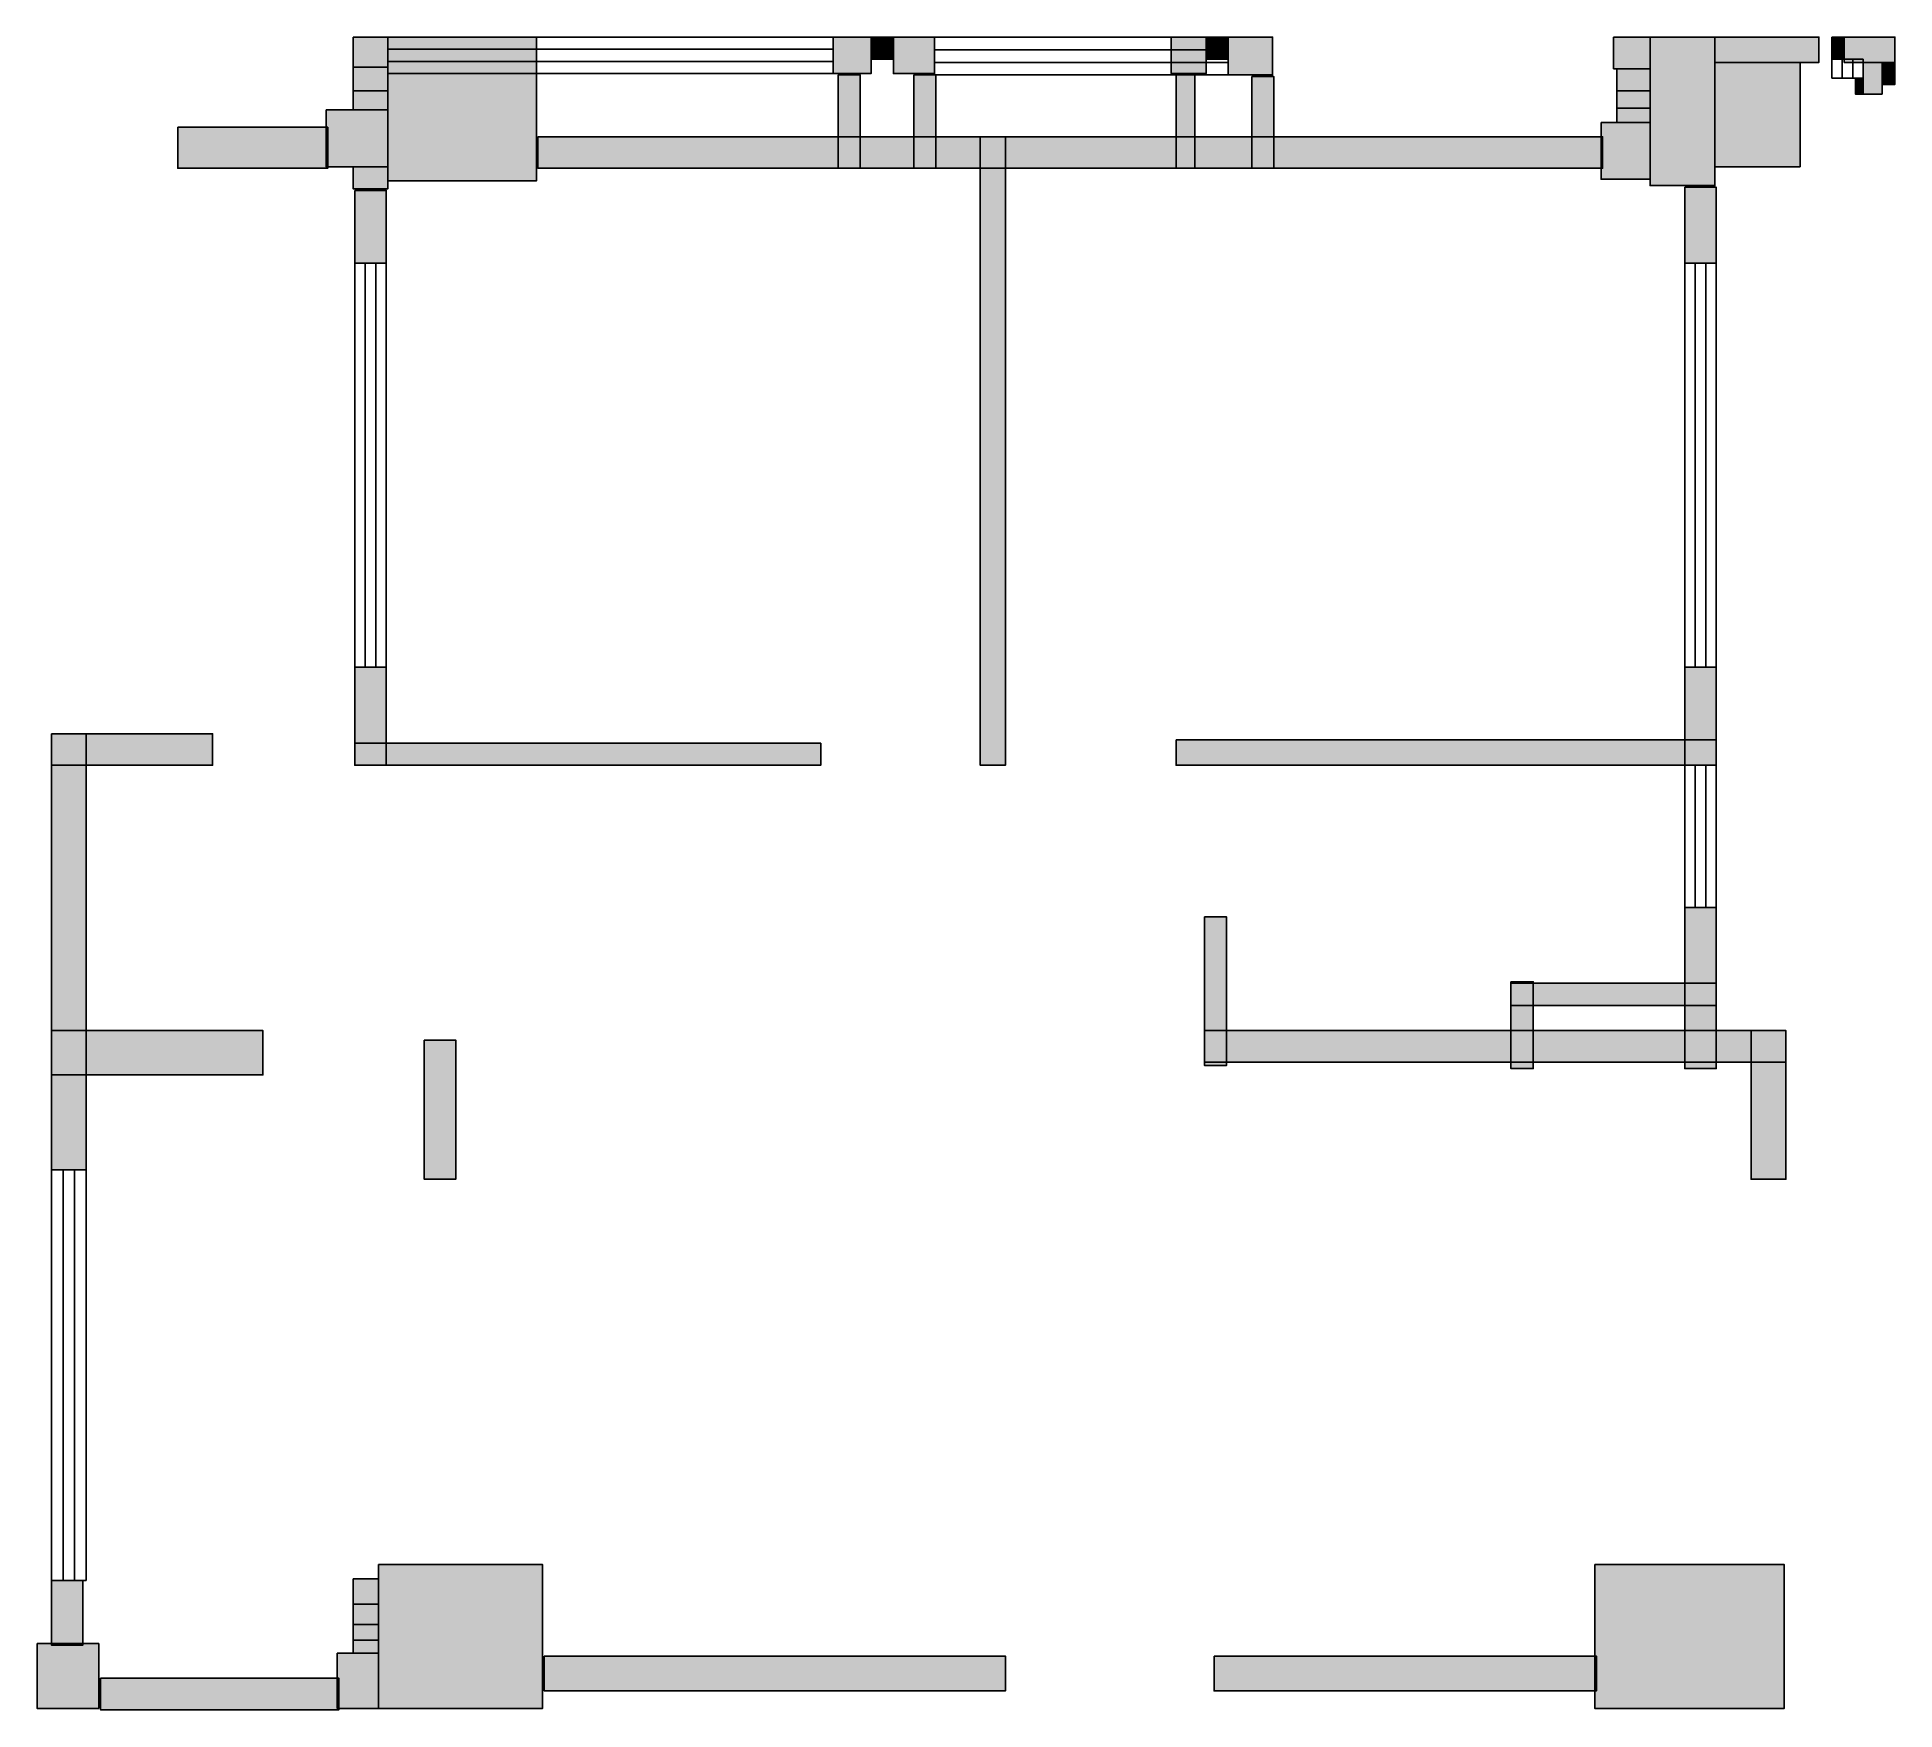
# Model space of a CAD drawing. Header units: centimetres. Extents: x 0 to 1035, y 6 to 938.
import ezdxf

# ---------------------------------------------------------------- set-up
doc = ezdxf.new("R2010")
doc.units = ezdxf.units.CM
doc.layers.add('WALL', color=7, linetype='Continuous')
doc.layers.add('WINDOW', color=5, linetype='Continuous')

msp = doc.modelspace()

# ---------------------------------------------------------------- hatches: boundary and pattern name
at = {"layer": 'WALL'}
h = msp.add_hatch(color=256, dxfattribs=at)
h.dxf.hatch_style = 1
h.paths.add_polyline_path([(176, 938.1), (195.4, 938.1), (195.4, 921.4), (176, 921.4)])
h = msp.add_hatch(color=256, dxfattribs=at)
h.dxf.hatch_style = 1
h.paths.add_polyline_path([(195.4, 938.1), (278.1, 938.1), (278.1, 858), (195.4, 858)])
h = msp.add_hatch(color=256, dxfattribs=at)
h.dxf.hatch_style = 1
h.paths.add_polyline_path([(443.5, 938.1), (464.6, 938.1), (464.6, 917.8), (443.5, 917.8)])
h = msp.add_hatch(color=256, dxfattribs=at)
h.dxf.hatch_style = 1
h.paths.add_polyline_path([(464.6, 938.1), (471.7, 938.1), (471.7, 925.8), (464.6, 925.8)])
h = msp.add_hatch(color=256, dxfattribs=at)
h.dxf.hatch_style = 1
h.paths.add_polyline_path([(471.7, 938.1), (477, 938.1), (477, 925.8), (471.7, 925.8)])
h = msp.add_hatch(color=256, dxfattribs=at)
h.dxf.hatch_style = 1
h.paths.add_polyline_path([(477, 938.1), (499.8, 938.1), (499.8, 917.8), (477, 917.8)])
h = msp.add_hatch(color=256, dxfattribs=at)
h.dxf.hatch_style = 1
h.paths.add_polyline_path([(631.8, 938.1), (651.2, 938.1), (651.2, 917.8), (631.8, 917.8)])
h = msp.add_hatch(color=256, dxfattribs=at)
h.dxf.hatch_style = 1
h.paths.add_polyline_path([(651.2, 938.1), (658.2, 938.1), (658.2, 925.8), (651.2, 925.8)])
h = msp.add_hatch(color=256, dxfattribs=at)
h.dxf.hatch_style = 1
h.paths.add_polyline_path([(658.2, 938.1), (663.5, 938.1), (663.5, 925.8), (658.2, 925.8)])
h = msp.add_hatch(color=256, dxfattribs=at)
h.dxf.hatch_style = 1
h.paths.add_polyline_path([(663.5, 938.1), (688.2, 938.1), (688.2, 917), (663.5, 917)])
h = msp.add_hatch(color=256, dxfattribs=at)
h.dxf.hatch_style = 1
h.paths.add_polyline_path([(878.2, 938.1), (898.5, 938.1), (898.5, 920.5), (878.2, 920.5)])
h = msp.add_hatch(color=256, dxfattribs=at)
h.dxf.hatch_style = 1
h.paths.add_polyline_path([(898.5, 938.1), (934.6, 938.1), (934.6, 855.4), (898.5, 855.4)])
h = msp.add_hatch(color=256, dxfattribs=at)
h.dxf.hatch_style = 1
h.paths.add_polyline_path([(934.6, 938.1), (992.6, 938.1), (992.6, 924), (934.6, 924)])
h = msp.add_hatch(color=256, dxfattribs=at)
h.dxf.hatch_style = 1
h.paths.add_polyline_path([(999.7, 938.1), (1006.7, 938.1), (1006.7, 925.8), (999.7, 925.8)])
h = msp.add_hatch(color=256, dxfattribs=at)
h.dxf.hatch_style = 1
h.paths.add_polyline_path([(1006.7, 938.1), (1034.9, 938.1), (1034.9, 924), (1006.7, 924)])
h = msp.add_hatch(color=256, dxfattribs=at)
h.dxf.hatch_style = 1
h.paths.add_polyline_path([(176, 921.4), (195.4, 921.4), (195.4, 908.2), (176, 908.2)])
h = msp.add_hatch(color=256, dxfattribs=at)
h.dxf.hatch_style = 1
h.paths.add_polyline_path([(934.6, 924), (982.1, 924), (982.1, 865.9), (934.6, 865.9)])
h = msp.add_hatch(color=256, dxfattribs=at)
h.dxf.hatch_style = 1
h.paths.add_polyline_path([(1017.3, 924), (1027.8, 924), (1027.8, 906.4), (1017.3, 906.4)])
h = msp.add_hatch(color=256, dxfattribs=at)
h.dxf.hatch_style = 1
h.paths.add_polyline_path([(1027.8, 924), (1034.9, 924), (1034.9, 911.7), (1027.8, 911.7)])
h = msp.add_hatch(color=256, dxfattribs=at)
h.dxf.hatch_style = 1
h.paths.add_polyline_path([(446.2, 917), (458.5, 917), (458.5, 865), (446.2, 865)])
h = msp.add_hatch(color=256, dxfattribs=at)
h.dxf.hatch_style = 1
h.paths.add_polyline_path([(488.4, 917), (500.7, 917), (500.7, 865), (488.4, 865)])
h = msp.add_hatch(color=256, dxfattribs=at)
h.dxf.hatch_style = 1
h.paths.add_polyline_path([(634.5, 917), (645, 917), (645, 865), (634.5, 865)])
h = msp.add_hatch(color=256, dxfattribs=at)
h.dxf.hatch_style = 1
h.paths.add_polyline_path([(676.7, 916.1), (689, 916.1), (689, 865), (676.7, 865)])
h = msp.add_hatch(color=256, dxfattribs=at)
h.dxf.hatch_style = 1
h.paths.add_polyline_path([(880, 920.5), (898.5, 920.5), (898.5, 908.2), (880, 908.2)])
h = msp.add_hatch(color=256, dxfattribs=at)
h.dxf.hatch_style = 1
h.paths.add_polyline_path([(1012.9, 915.2), (1017.3, 915.2), (1017.3, 906.4), (1012.9, 906.4)])
h = msp.add_hatch(color=256, dxfattribs=at)
h.dxf.hatch_style = 1
h.paths.add_polyline_path([(176, 908.2), (195.4, 908.2), (195.4, 897.6), (176, 897.6)])
h = msp.add_hatch(color=256, dxfattribs=at)
h.dxf.hatch_style = 1
h.paths.add_polyline_path([(880, 908.2), (898.5, 908.2), (898.5, 898.5), (880, 898.5)])
h = msp.add_hatch(color=256, dxfattribs=at)
h.dxf.hatch_style = 1
h.paths.add_polyline_path([(161, 897.6), (195.4, 897.6), (195.4, 865.9), (161, 865.9)])
h = msp.add_hatch(color=256, dxfattribs=at)
h.dxf.hatch_style = 1
h.paths.add_polyline_path([(871.2, 890.6), (898.5, 890.6), (898.5, 858.9), (871.2, 858.9)])
h = msp.add_hatch(color=256, dxfattribs=at)
h.dxf.hatch_style = 1
h.paths.add_polyline_path([(880, 898.5), (898.5, 898.5), (898.5, 890.6), (880, 890.6)])
h = msp.add_hatch(color=256, dxfattribs=at)
h.dxf.hatch_style = 1
h.paths.add_polyline_path([(78.3, 887.9), (161.9, 887.9), (161.9, 865), (78.3, 865)])
h = msp.add_hatch(color=256, dxfattribs=at)
h.dxf.hatch_style = 1
h.paths.add_polyline_path([(279, 882.6), (872.1, 882.6), (872.1, 865), (279, 865)])
h = msp.add_hatch(color=256, dxfattribs=at)
h.dxf.hatch_style = 1
h.paths.add_polyline_path([(525.4, 882.6), (539.4, 882.6), (539.4, 532.4), (525.4, 532.4)])
h = msp.add_hatch(color=256, dxfattribs=at)
h.dxf.hatch_style = 1
h.paths.add_polyline_path([(176, 865.9), (195.4, 865.9), (195.4, 853.6), (176, 853.6)])
h = msp.add_hatch(color=256, dxfattribs=at)
h.dxf.hatch_style = 1
h.paths.add_polyline_path([(176.9, 852.7), (194.5, 852.7), (194.5, 812.2), (176.9, 812.2)])
h = msp.add_hatch(color=256, dxfattribs=at)
h.dxf.hatch_style = 1
h.paths.add_polyline_path([(917.8, 854.5), (935.4, 854.5), (935.4, 812.2), (917.8, 812.2)])
h = msp.add_hatch(color=256, dxfattribs=at)
h.dxf.hatch_style = 1
h.paths.add_polyline_path([(176.9, 587), (194.5, 587), (194.5, 532.4), (176.9, 532.4)])
h = msp.add_hatch(color=256, dxfattribs=at)
h.dxf.hatch_style = 1
h.paths.add_polyline_path([(917.8, 587), (935.4, 587), (935.4, 532.4), (917.8, 532.4)])
h = msp.add_hatch(color=256, dxfattribs=at)
h.dxf.hatch_style = 1
h.paths.add_polyline_path([(7.9, 550), (97.7, 550), (97.7, 532.4), (7.9, 532.4)])
h = msp.add_hatch(color=256, dxfattribs=at)
h.dxf.hatch_style = 1
h.paths.add_polyline_path([(7.9, 550), (27.3, 550), (27.3, 307.1), (7.9, 307.1)])
h = msp.add_hatch(color=256, dxfattribs=at)
h.dxf.hatch_style = 1
h.paths.add_polyline_path([(176.9, 544.7), (436.5, 544.7), (436.5, 532.4), (176.9, 532.4)])
h = msp.add_hatch(color=256, dxfattribs=at)
h.dxf.hatch_style = 1
h.paths.add_polyline_path([(634.5, 546.5), (935.4, 546.5), (935.4, 532.4), (634.5, 532.4)])
h = msp.add_hatch(color=256, dxfattribs=at)
h.dxf.hatch_style = 1
h.paths.add_polyline_path([(650.3, 447.9), (662.6, 447.9), (662.6, 365.2), (650.3, 365.2)])
h = msp.add_hatch(color=256, dxfattribs=at)
h.dxf.hatch_style = 1
h.paths.add_polyline_path([(917.8, 453.2), (935.4, 453.2), (935.4, 363.4), (917.8, 363.4)])
h = msp.add_hatch(color=256, dxfattribs=at)
h.dxf.hatch_style = 1
h.paths.add_polyline_path([(821, 411.8), (833.4, 411.8), (833.4, 363.4), (821, 363.4)])
h = msp.add_hatch(color=256, dxfattribs=at)
h.dxf.hatch_style = 1
h.paths.add_polyline_path([(821, 411), (935.4, 411), (935.4, 398.6), (821, 398.6)])
h = msp.add_hatch(color=256, dxfattribs=at)
h.dxf.hatch_style = 1
h.paths.add_polyline_path([(7.9, 384.6), (125.8, 384.6), (125.8, 359.9), (7.9, 359.9)])
h = msp.add_hatch(color=256, dxfattribs=at)
h.dxf.hatch_style = 1
h.paths.add_polyline_path([(650.3, 384.6), (974.2, 384.6), (974.2, 367), (650.3, 367)])
h = msp.add_hatch(color=256, dxfattribs=at)
h.dxf.hatch_style = 1
h.paths.add_polyline_path([(954.8, 384.6), (974.2, 384.6), (974.2, 301.8), (954.8, 301.8)])
h = msp.add_hatch(color=256, dxfattribs=at)
h.dxf.hatch_style = 1
h.paths.add_polyline_path([(215.6, 379.3), (233.2, 379.3), (233.2, 301.8), (215.6, 301.8)])
h = msp.add_hatch(color=256, dxfattribs=at)
h.dxf.hatch_style = 1
h.paths.add_polyline_path([(190.1, 87.1), (281.6, 87.1), (281.6, 7), (190.1, 7)])
h = msp.add_hatch(color=256, dxfattribs=at)
h.dxf.hatch_style = 1
h.paths.add_polyline_path([(867.7, 87.1), (973.3, 87.1), (973.3, 7), (867.7, 7)])
h = msp.add_hatch(color=256, dxfattribs=at)
h.dxf.hatch_style = 1
h.paths.add_polyline_path([(7.9, 78.3), (25.5, 78.3), (25.5, 42.2), (7.9, 42.2)])
h = msp.add_hatch(color=256, dxfattribs=at)
h.dxf.hatch_style = 1
h.paths.add_polyline_path([(176, 79.2), (190.1, 79.2), (190.1, 65.1), (176, 65.1)])
h = msp.add_hatch(color=256, dxfattribs=at)
h.dxf.hatch_style = 1
h.paths.add_polyline_path([(176, 65.1), (190.1, 65.1), (190.1, 53.7), (176, 53.7)])
h = msp.add_hatch(color=256, dxfattribs=at)
h.dxf.hatch_style = 1
h.paths.add_polyline_path([(176, 53.7), (190.1, 53.7), (190.1, 44.9), (176, 44.9)])
h = msp.add_hatch(color=256, dxfattribs=at)
h.dxf.hatch_style = 1
h.paths.add_polyline_path([(0, 43.1), (34.3, 43.1), (34.3, 7), (0, 7)])
h = msp.add_hatch(color=256, dxfattribs=at)
h.dxf.hatch_style = 1
h.paths.add_polyline_path([(176, 44.9), (190.1, 44.9), (190.1, 37.8), (176, 37.8)])
h = msp.add_hatch(color=256, dxfattribs=at)
h.dxf.hatch_style = 1
h.paths.add_polyline_path([(167.2, 37.8), (190.1, 37.8), (190.1, 7), (167.2, 7)])
h = msp.add_hatch(color=256, dxfattribs=at)
h.dxf.hatch_style = 1
h.paths.add_polyline_path([(282.5, 36.1), (539.4, 36.1), (539.4, 16.7), (282.5, 16.7)])
h = msp.add_hatch(color=256, dxfattribs=at)
h.dxf.hatch_style = 1
h.paths.add_polyline_path([(655.6, 36.1), (868.6, 36.1), (868.6, 16.7), (655.6, 16.7)])
h = msp.add_hatch(color=256, dxfattribs=at)
h.dxf.hatch_style = 1
h.paths.add_polyline_path([(35.2, 23.8), (168.1, 23.8), (168.1, 6.2), (35.2, 6.2)])

# ---------------------------------------------------------------- linework, layer by layer
for points in [[(176, 938.1), (195.4, 938.1), (195.4, 921.4), (176, 921.4)], [(195.4, 938.1), (278.1, 938.1), (278.1, 858), (195.4, 858)], [(443.5, 938.1), (464.6, 938.1), (464.6, 917.8), (443.5, 917.8)], [(464.6, 938.1), (471.7, 938.1), (471.7, 925.8), (464.6, 925.8)], [(471.7, 938.1), (477, 938.1), (477, 925.8), (471.7, 925.8)], [(477, 938.1), (499.8, 938.1), (499.8, 917.8), (477, 917.8)], [(631.8, 938.1), (651.2, 938.1), (651.2, 917.8), (631.8, 917.8)], [(651.2, 938.1), (658.2, 938.1), (658.2, 925.8), (651.2, 925.8)], [(658.2, 938.1), (663.5, 938.1), (663.5, 925.8), (658.2, 925.8)], [(663.5, 938.1), (688.2, 938.1), (688.2, 917), (663.5, 917)], [(878.2, 938.1), (898.5, 938.1), (898.5, 920.5), (878.2, 920.5)], [(898.5, 938.1), (934.6, 938.1), (934.6, 855.4), (898.5, 855.4)], [(934.6, 938.1), (992.6, 938.1), (992.6, 924), (934.6, 924)], [(999.7, 938.1), (1006.7, 938.1), (1006.7, 925.8), (999.7, 925.8)], [(1006.7, 938.1), (1034.9, 938.1), (1034.9, 924), (1006.7, 924)], [(176, 921.4), (195.4, 921.4), (195.4, 908.2), (176, 908.2)], [(934.6, 924), (982.1, 924), (982.1, 865.9), (934.6, 865.9)], [(1017.3, 924), (1027.8, 924), (1027.8, 906.4), (1017.3, 906.4)], [(1027.8, 924), (1034.9, 924), (1034.9, 911.7), (1027.8, 911.7)], [(446.2, 917), (458.5, 917), (458.5, 865), (446.2, 865)], [(488.4, 917), (500.7, 917), (500.7, 865), (488.4, 865)], [(634.5, 917), (645, 917), (645, 865), (634.5, 865)], [(676.7, 916.1), (689, 916.1), (689, 865), (676.7, 865)], [(880, 920.5), (898.5, 920.5), (898.5, 908.2), (880, 908.2)], [(1012.9, 915.2), (1017.3, 915.2), (1017.3, 906.4), (1012.9, 906.4)], [(176, 908.2), (195.4, 908.2), (195.4, 897.6), (176, 897.6)], [(880, 908.2), (898.5, 908.2), (898.5, 898.5), (880, 898.5)], [(161, 897.6), (195.4, 897.6), (195.4, 865.9), (161, 865.9)], [(871.2, 890.6), (898.5, 890.6), (898.5, 858.9), (871.2, 858.9)], [(880, 898.5), (898.5, 898.5), (898.5, 890.6), (880, 890.6)], [(78.3, 887.9), (161.9, 887.9), (161.9, 865), (78.3, 865)], [(279, 882.6), (872.1, 882.6), (872.1, 865), (279, 865)], [(525.4, 882.6), (539.4, 882.6), (539.4, 532.4), (525.4, 532.4)], [(176, 865.9), (195.4, 865.9), (195.4, 853.6), (176, 853.6)], [(176.9, 852.7), (194.5, 852.7), (194.5, 812.2), (176.9, 812.2)], [(917.8, 854.5), (935.4, 854.5), (935.4, 812.2), (917.8, 812.2)], [(176.9, 587), (194.5, 587), (194.5, 532.4), (176.9, 532.4)], [(917.8, 587), (935.4, 587), (935.4, 532.4), (917.8, 532.4)], [(7.9, 550), (97.7, 550), (97.7, 532.4), (7.9, 532.4)], [(7.9, 550), (27.3, 550), (27.3, 307.1), (7.9, 307.1)], [(176.9, 544.7), (436.5, 544.7), (436.5, 532.4), (176.9, 532.4)], [(634.5, 546.5), (935.4, 546.5), (935.4, 532.4), (634.5, 532.4)], [(650.3, 447.9), (662.6, 447.9), (662.6, 365.2), (650.3, 365.2)], [(917.8, 453.2), (935.4, 453.2), (935.4, 363.4), (917.8, 363.4)], [(821, 411.8), (833.4, 411.8), (833.4, 363.4), (821, 363.4)], [(821, 411), (935.4, 411), (935.4, 398.6), (821, 398.6)], [(7.9, 384.6), (125.8, 384.6), (125.8, 359.9), (7.9, 359.9)], [(650.3, 384.6), (974.2, 384.6), (974.2, 367), (650.3, 367)], [(954.8, 384.6), (974.2, 384.6), (974.2, 301.8), (954.8, 301.8)], [(215.6, 379.3), (233.2, 379.3), (233.2, 301.8), (215.6, 301.8)], [(190.1, 87.1), (281.6, 87.1), (281.6, 7), (190.1, 7)], [(867.7, 87.1), (973.3, 87.1), (973.3, 7), (867.7, 7)], [(7.9, 78.3), (25.5, 78.3), (25.5, 42.2), (7.9, 42.2)], [(176, 79.2), (190.1, 79.2), (190.1, 65.1), (176, 65.1)], [(176, 65.1), (190.1, 65.1), (190.1, 53.7), (176, 53.7)], [(176, 53.7), (190.1, 53.7), (190.1, 44.9), (176, 44.9)], [(0, 43.1), (34.3, 43.1), (34.3, 7), (0, 7)], [(176, 44.9), (190.1, 44.9), (190.1, 37.8), (176, 37.8)], [(167.2, 37.8), (190.1, 37.8), (190.1, 7), (167.2, 7)], [(282.5, 36.1), (539.4, 36.1), (539.4, 16.7), (282.5, 16.7)], [(655.6, 36.1), (868.6, 36.1), (868.6, 16.7), (655.6, 16.7)], [(35.2, 23.8), (168.1, 23.8), (168.1, 6.2), (35.2, 6.2)]]:
    msp.add_lwpolyline(points, close=True, dxfattribs=at)
at = {"layer": 'WINDOW'}
for p, q in [((195.4, 938.1), (443.5, 938.1)), ((195.4, 938.1), (195.4, 917.8)), ((443.5, 938.1), (443.5, 917.8)), ((499.8, 938.1), (663.5, 938.1)), ((499.8, 938.1), (499.8, 917)), ((663.5, 938.1), (663.5, 917)), ((195.4, 931.3), (443.5, 931.3)), ((195.4, 924.6), (443.5, 924.6)), ((499.8, 931), (663.5, 931)), ((499.8, 924), (663.5, 924)), ((999.7, 925.8), (999.7, 915.2)), ((999.7, 925.8), (1017.3, 925.8)), ((1005.5, 925.8), (1005.5, 915.2)), ((1011.4, 925.8), (1011.4, 915.2)), ((1017.3, 925.8), (1017.3, 915.2)), ((195.4, 917.8), (443.5, 917.8)), ((499.8, 917), (663.5, 917)), ((999.7, 915.2), (1017.3, 915.2)), ((176.9, 812.2), (176.9, 587)), ((176.9, 812.2), (194.5, 812.2)), ((182.7, 812.2), (182.7, 587)), ((188.6, 812.2), (188.6, 587)), ((194.5, 812.2), (194.5, 587)), ((917.8, 812.2), (917.8, 587)), ((917.8, 812.2), (935.4, 812.2)), ((923.7, 812.2), (923.7, 587)), ((929.6, 812.2), (929.6, 587)), ((935.4, 812.2), (935.4, 587)), ((176.9, 587), (194.5, 587)), ((917.8, 587), (935.4, 587)), ((917.8, 532.4), (917.8, 453.2)), ((917.8, 532.4), (935.4, 532.4)), ((923.7, 532.4), (923.7, 453.2)), ((929.6, 532.4), (929.6, 453.2)), ((935.4, 532.4), (935.4, 453.2)), ((917.8, 453.2), (935.4, 453.2)), ((7.9, 307.1), (7.9, 78.3)), ((7.9, 307.1), (27.3, 307.1)), ((14.4, 307.1), (14.4, 78.3)), ((20.8, 307.1), (20.8, 78.3)), ((27.3, 307.1), (27.3, 78.3)), ((7.9, 78.3), (27.3, 78.3))]:
    msp.add_line(p, q, dxfattribs=at)

doc.saveas('drawing.dxf')
